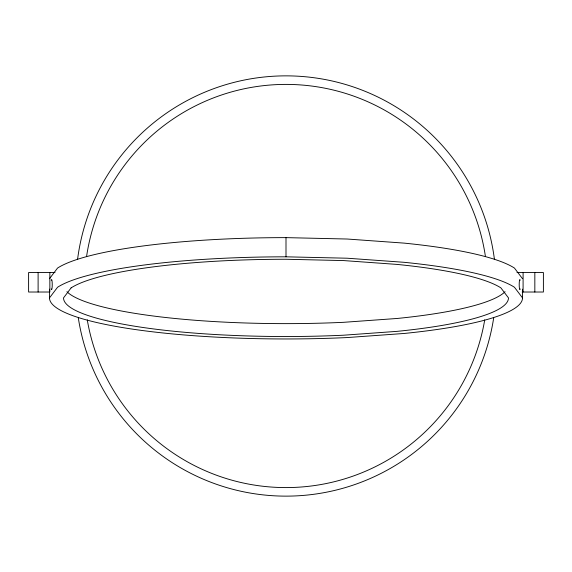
<?xml version="1.0" encoding="UTF-8"?>
<svg xmlns="http://www.w3.org/2000/svg" width="572" height="572" viewBox="0 0 572 572"><rect width="100%" height="100%" fill="white"/><g stroke="black" fill="none" stroke-linecap="round" stroke-linejoin="round"><path stroke-width="0.86" d="M49.492 278.7L57.55 268.068A236.508 41.07 0 0 1 286 237.63L347.211 239.024L404.254 243.129A236.508 41.07 0 0 1 514.45 268.068L522.508 278.7M49.492 297.89L57.55 287.258A236.508 41.07 0 0 1 286 256.821L347.211 258.215L404.254 262.319A236.508 41.07 0 0 1 514.45 287.258L522.508 297.89A236.508 41.07 0 0 1 404.254 333.455L347.211 337.559A236.508 41.07 0 0 1 49.492 297.89L49.492 289.167M55.034 272.537L28.6 272.537L28.6 292.02L49.85 292.02L49.85 272.537M516.966 272.537L543.4 272.537L543.4 292.02L522.215 292.02M534.834 272.537L534.834 292.02M523.094 272.537L523.094 292.02M522.508 289.167L522.508 297.89M286 237.63L286 256.821M38.109 272.537L38.109 292.02M520.184 288.924A5.012 0.651 -90 0 1 519.204 284.584A5.012 0.651 -90 0 1 520.184 280.244M505.083 291.72A222.472 38.631 0 0 1 397.233 318.461L343.579 322.315A222.472 38.631 0 0 1 66.917 291.72M51.258 280.244A5.012 0.651 -90 0 1 52.238 284.584A5.012 0.651 -90 0 1 51.258 288.924M493.693 317.839A210.117 210.117 0 0 1 78.307 317.839M77.563 259.459A210.117 210.117 0 0 1 494.437 259.459M484.727 319.87A201.594 201.594 0 0 1 87.273 319.87M86.565 256.571A201.594 201.594 0 0 1 485.435 256.571M71.107 287.888L63.528 297.89A222.472 38.631 0 0 0 343.579 335.206L397.233 331.345A222.472 38.631 0 0 0 508.472 297.89L500.893 287.888A222.472 38.631 0 0 0 397.233 264.428L343.579 260.575L286 259.259A222.472 38.631 0 0 0 71.107 287.888"/></g></svg>
